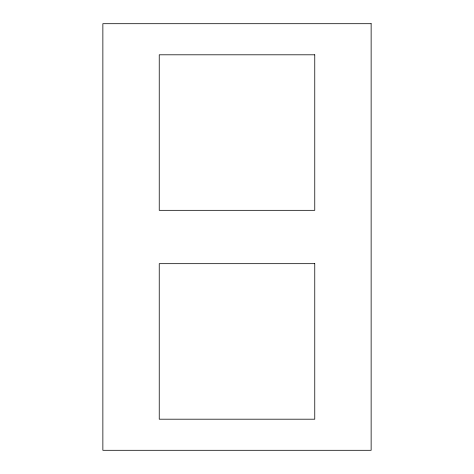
<?xml version="1.0" encoding="UTF-8"?>
<svg xmlns="http://www.w3.org/2000/svg" width="474" height="474" viewBox="0 0 474 474"><rect width="100%" height="100%" fill="white"/><g stroke="black" fill="none" stroke-linecap="round" stroke-linejoin="round"><path stroke-width="0.71" d="M371.136 23.7L102.864 23.7L102.864 450.3L371.136 450.3L371.136 23.7M314.76 54.806L159.24 54.806L159.24 210.326L314.76 210.326L314.76 54.806M314.76 263.674L159.24 263.674L159.24 419.194L314.76 419.194L314.76 263.674"/></g></svg>
